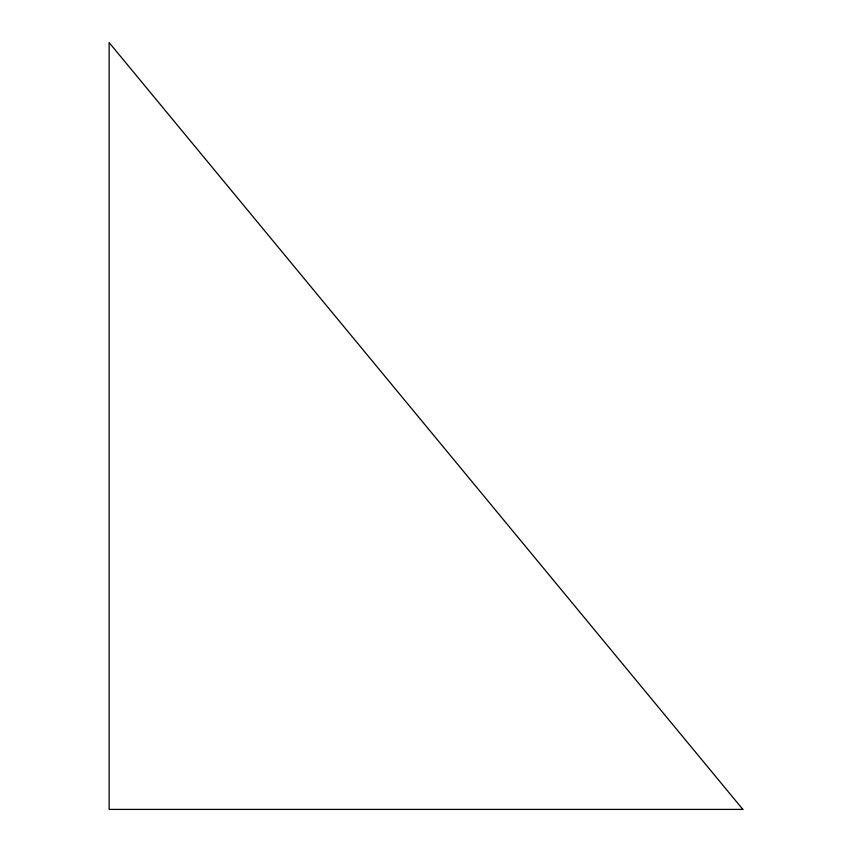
<?xml version="1.0" encoding="UTF-8"?>
<svg xmlns="http://www.w3.org/2000/svg" width="852" height="852" viewBox="0 0 852 852"><rect width="100%" height="100%" fill="white"/><g stroke="black" fill="none" stroke-linecap="round" stroke-linejoin="round"><path stroke-width="1.28" d="M742.859 809.4L109.141 809.4L109.141 42.6L742.859 809.4"/></g></svg>
